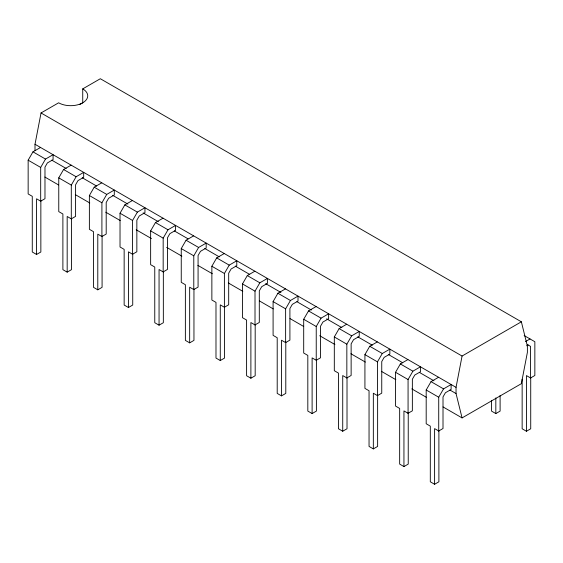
<?xml version="1.0" encoding="UTF-8"?>
<svg xmlns="http://www.w3.org/2000/svg" width="563" height="563" viewBox="0 0 563 563"><rect width="100%" height="100%" fill="white"/><g stroke="black" fill="none" stroke-linecap="round" stroke-linejoin="round"><path stroke-width="0.84" d="M35.005 150.476L35.005 144.269L41.036 112.959L58.629 102.804A17.045 9.838 0 0 0 82.733 102.804L82.733 88.884L100.327 78.729L521.366 321.804L527.39 346.161L527.39 352.368L521.366 383.677L462.068 417.915L443.032 406.922M462.068 417.915L456.044 393.558L456.044 387.351L462.068 356.041L521.366 321.804M40.853 200.674L40.853 251.992L36.56 254.469L32.274 251.992L32.274 196.325L28.15 193.946L28.15 160.188L32.971 151.834L40.536 147.464M40.684 201.181L40.684 167.422L45.504 159.069L53.077 154.698L53.077 159.653L47.383 162.939L44.977 167.112L44.977 198.704L40.684 201.181L36.56 198.802L36.56 254.469M71.466 218.345L71.466 269.663L67.173 272.14L62.887 269.663L62.887 213.996L58.763 211.618L58.763 177.859L63.584 169.505L71.149 165.142M71.297 218.859L71.297 185.093L76.118 176.747L83.683 172.377L83.683 177.331L77.997 180.61L75.59 184.791L75.59 216.382L71.297 218.859L67.173 216.474L67.173 272.14M102.079 236.024L102.079 287.341L97.786 289.818L93.493 287.341L93.493 231.674L89.376 229.296L89.376 195.53L94.197 187.183L101.762 182.813M101.91 236.53L101.91 202.771L106.731 194.418L114.296 190.048L114.296 195.002L108.61 198.289L106.196 202.462L106.196 234.053L101.91 236.53L97.786 234.152L97.786 289.818M132.727 253.723L132.727 305.033L128.441 307.511L124.149 305.033L124.149 249.374L120.025 246.988L120.025 213.229L124.845 204.883L132.418 200.512M132.558 254.23L132.558 220.464L137.379 212.117L144.951 207.747L144.951 212.701L139.265 215.988L136.851 220.161L136.851 251.752L132.558 254.23L128.441 251.851L128.441 307.511M163.34 271.394L163.34 322.712L159.055 325.189L154.762 322.712L154.762 267.045L150.638 264.666L150.638 230.9L155.458 222.554L163.031 218.184M163.171 271.901L163.171 238.142L167.992 229.788L175.565 225.418L175.565 230.373L169.871 233.659L167.464 237.832L167.464 269.424L163.171 271.901L159.055 269.522L159.055 325.189M193.954 289.065L193.954 340.383L189.661 342.86L185.375 340.383L185.375 284.716L181.251 282.337L181.251 248.579L186.071 240.225L193.644 235.855M193.785 289.572L193.785 255.813L198.605 247.467L206.178 243.096L206.178 248.051L200.484 251.33L198.077 255.511L198.077 287.095L193.785 289.572L189.661 287.193L189.661 342.86M224.567 306.744L224.567 358.061L220.274 360.538L215.988 358.061L215.988 302.394L211.864 300.016L211.864 266.25L216.685 257.903L224.25 253.533M224.398 307.25L224.398 273.484L229.218 265.138L236.784 260.768L236.784 265.722L231.097 269.008L228.691 273.182L228.691 304.773L224.398 307.25L220.274 304.872L220.274 360.538M255.18 324.415L255.18 375.732L250.887 378.209L246.594 375.732L246.594 320.065L242.477 317.687L242.477 283.928L247.298 275.574L254.863 271.204M255.011 324.921L255.011 291.162L259.832 282.809L267.397 278.439L267.397 283.393L261.711 286.68L259.304 290.853L259.304 322.444L255.011 324.921L250.887 322.543L250.887 378.209M285.793 342.086L285.793 393.403L281.5 395.88L277.207 393.403L277.207 337.737L273.09 335.358L273.09 301.599L277.911 293.246L285.476 288.875M285.624 342.6L285.624 308.834L290.445 300.487L298.01 296.117L298.01 301.071L292.324 304.351L289.91 308.531L289.91 340.122L285.624 342.6L281.5 340.214L281.5 395.88M316.406 359.764L316.406 411.081L312.113 413.559L307.82 411.081L307.82 355.415L303.696 353.036L303.696 319.27L308.524 310.924L316.089 306.553M316.237 360.271L316.237 326.512L321.058 318.158L328.623 313.788L328.623 318.742L322.937 322.029L320.523 326.202L320.523 357.794L316.237 360.271L312.113 357.892L312.113 413.559M347.012 377.435L347.012 428.753L342.726 431.23L338.433 428.753L338.433 373.086L334.309 370.707L334.309 336.948L339.13 328.595L346.702 324.225M346.843 377.942L346.843 344.183L351.664 335.829L359.236 331.459L359.236 336.414L353.55 339.7L351.136 343.873L351.136 375.465L346.843 377.942L342.726 375.563L342.726 431.23M377.625 395.106L377.625 446.424L373.339 448.901L369.046 446.424L369.046 390.757L364.923 388.379L364.923 354.62L369.743 346.266L377.316 341.903M377.456 395.62L377.456 361.854L382.277 353.508L389.849 349.137L389.849 354.092L384.156 357.378L381.749 361.552L381.749 393.143L377.456 395.62L373.339 393.234L373.339 448.901M408.238 412.785L408.238 464.102L403.945 466.579L399.66 464.102L399.66 408.435L395.536 406.057L395.536 372.291L400.356 363.944L407.929 359.574M408.069 413.291L408.069 379.532L412.89 371.179L420.462 366.809L420.462 371.763L414.769 375.049L412.362 379.223L412.362 410.814L408.069 413.291L403.945 410.913L403.945 466.579M438.894 430.484L438.894 481.801L434.601 484.271L430.308 481.801L430.308 426.135L426.191 423.749L426.191 389.99L431.012 381.644L438.577 377.273M438.725 430.991L438.725 397.225L443.545 388.878L451.111 384.508L451.111 389.462L445.424 392.749L443.011 396.922L443.011 428.513L438.725 430.991L434.601 428.612L434.601 484.271M79.721 104.542L82.733 102.804A17.045 9.838 0 0 0 82.733 88.884M525.49 341.565L530.029 338.947M526.729 345.809L528.15 344.985M522.147 379.202L522.147 428.774L526.44 431.251L526.44 375.584L530.557 377.97L534.85 375.493L534.85 341.727L524.132 335.541M491.534 400.666L491.534 411.103L495.827 413.58L500.113 411.103L500.113 395.444M526.44 431.251L530.726 428.774L530.726 377.456M527.608 344.676L530.557 346.379L530.557 377.97M41.036 112.959L462.068 356.041M35.005 144.269L456.044 387.351M51.761 160.145L66.223 168.499M82.212 177.732L96.681 186.086M112.663 195.312L127.892 204.109M143.122 212.898L158.351 221.688M174.34 230.921L188.042 238.832M204.791 248.501L219.26 256.855M235.25 266.088L249.712 274.434M265.701 283.668L280.93 292.457M296.919 301.691L311.381 310.044M326.61 318.834L341.84 327.624M357.829 336.857L372.291 345.21M388.28 354.437L402.749 362.79M419.498 372.46L433.96 380.813M449.95 390.046L456.044 393.558M32.971 151.834L45.504 159.069M63.584 169.505L76.118 176.747M94.197 187.183L106.731 194.418M124.845 204.883L137.379 212.117M155.458 222.554L167.992 229.788M186.071 240.225L198.605 247.467M216.685 257.903L229.218 265.138M247.298 275.574L259.832 282.809M277.911 293.246L290.445 300.487M308.524 310.924L321.058 318.158M339.13 328.595L351.664 335.829M369.743 346.266L382.277 353.508M400.356 363.944L412.89 371.179M431.012 381.644L443.545 388.878M28.15 160.188L40.684 167.422M58.763 177.859L71.297 185.093M89.376 195.53L101.91 202.771M120.025 213.229L132.558 220.464M150.638 230.9L163.171 238.142M181.251 248.579L193.785 255.813M211.864 266.25L224.398 273.484M242.477 283.928L255.011 291.162M273.09 301.599L285.624 308.834M303.696 319.27L316.237 326.512M334.309 336.948L346.843 344.183M364.923 354.62L377.456 361.854M395.536 372.291L408.069 379.532M426.191 389.99L438.725 397.225M44.843 177.028L58.545 184.946M75.294 194.615L89.763 202.961M105.753 212.195L120.215 220.548M136.204 229.781L151.433 238.571M166.662 247.361L181.884 256.151M197.873 265.384L212.342 273.738M228.332 282.964L242.794 291.317M259.543 300.987L273.252 308.904M290.001 318.574L303.703 326.484M319.693 335.717L334.922 344.507M350.911 353.74L365.373 362.086M381.362 371.32L395.831 379.673M411.82 388.899L426.282 397.253M495.827 397.921L495.827 413.58"/></g></svg>
